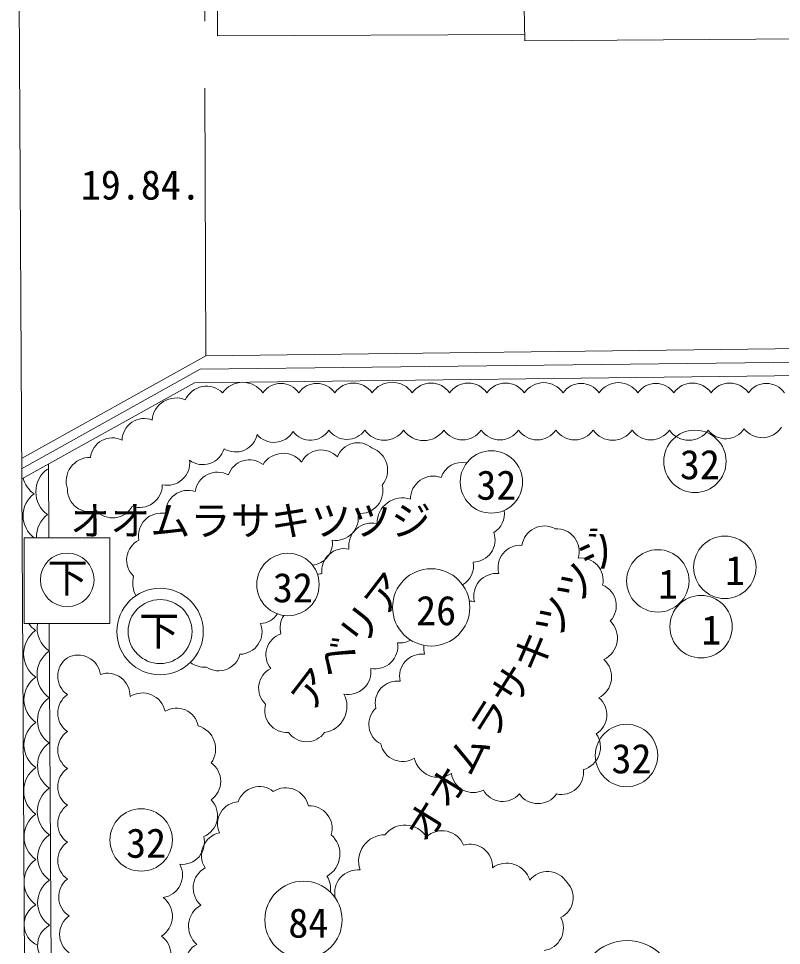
# Model space of a CAD drawing. Units: millimetres, scale not verified. Extents: x 0 to 420500, y 0 to 297000.
# Drawn here: x 49280 to 57837, y 131364 to 141756 of the extents above; entities that cross this region are included whole.
import ezdxf
from ezdxf.enums import TextEntityAlignment as Align

# ---------------------------------------------------------------- set-up
doc = ezdxf.new("R2010")
doc.units = ezdxf.units.MM
doc.header["$LTSCALE"] = 500
doc.linetypes.add('DASHED', pattern=[7.5, 6, -1.5])
for name, color, linetype, lineweight in [('0-1公園内現況', 7, 'Continuous', 13), ('0-2施設', 1, 'Continuous', 13), ('0-4樹木', 3, 'Continuous', 13), ('0-5樹木番号(名称)', 3, 'Continuous', 13)]:
    doc.layers.add(name, color=color, linetype=linetype, lineweight=lineweight)
doc.styles.add('ＭＳ ゴシック', font='')
doc.styles.get('ＭＳ ゴシック').set_extended_font_data('MS Gothic')

msp = doc.modelspace()

# ---------------------------------------------------------------- linework, layer by layer
at = {"layer": '0-1公園内現況'}
for p, q in [((49838.8, 40455.5), (49280.2, 143125.5)), ((51511.1, 141860.9), (51511.2, 141563.6)), ((54949.8, 141883.5), (54956.9, 141506.8)), ((51511.2, 141563.6), (54955.5, 141576.8)), ((54956.9, 141506.8), (66999.9, 141596.4)), ((51382.5, 137975.3), (77037.7, 138281.9)), ((49314.5, 136823.6), (51382.5, 137975.3)), ((51252, 137673.7), (77341.6, 137985.5)), ((49315.7, 136595.3), (51252, 137673.7)), ((49619.3, 135934.2), (49614.8, 136761.9)), ((49821, 98871.6), (49624.5, 134973))]:
    msp.add_line(p, q, dxfattribs=at)
at = {"layer": '0-1公園内現況', "linetype": 'DASHED'}
msp.add_line((51382.5, 137975.3), (51367.4, 142110.5), dxfattribs=at)
at = {"layer": '0-1公園内現況'}
msp.add_lwpolyline([(50303.7, 135934.2), (49342.4, 135934.2), (49342.4, 134973), (50303.7, 134973)], close=True, dxfattribs=at)
for centre, radius in [((49826.4, 135462.9), 300.4), ((50867.8, 134883.5), 484.8), ((50867.8, 134883.5), 358.5)]:
    msp.add_circle(centre, radius, dxfattribs=at)
for centre, radius, start, end in [((49783.7, 136450.1), 309.8, 125.05707, 235.05707), ((49632, 136681.4), 309.8, 194.39804, 235.05707), ((49636, 136181.8), 305.4, 126.46069, 234.17944), ((49787.8, 135950.6), 305.4, 126.46069, 183.07096), ((49655.2, 134634.4), 318.6, 125.05707, 235.05707), ((49654.7, 135156.4), 318.6, 215.14483, 235.05707), ((49806.4, 134925.1), 318.6, 171.36631, 235.05707), ((49806.9, 134403.1), 318.6, 125.05707, 235.05707), ((49650.6, 134119.5), 309.8, 125.05707, 235.05707), ((49802.4, 133888.3), 309.8, 125.05707, 235.05707), ((49651.1, 133612), 309.8, 125.05707, 235.05707), ((49802.9, 133380.7), 309.8, 125.05707, 235.05707), ((49656.7, 133097.2), 318.6, 125.05707, 235.05707), ((49808.5, 132865.9), 318.6, 125.05707, 235.05707), ((49652.2, 132582.4), 309.8, 125.05707, 235.05707), ((49803.9, 132351.1), 309.8, 125.05707, 235.05707), ((49652.7, 132074.8), 309.8, 125.05707, 235.05707), ((49804.4, 131843.6), 309.8, 125.05707, 235.05707), ((49594, 131598.6), 252.1, 118.11868, 246.54092), ((49745.8, 131367.3), 252.1, 118.11868, 246.54092)]:
    msp.add_arc(centre, radius, start, end, dxfattribs=at)
at = {"layer": '0-2施設'}
for p, q in [((51317.2, 137824.5), (77189.6, 138133.7)), ((49315.1, 136709.5), (51317.2, 137824.5))]:
    msp.add_line(p, q, dxfattribs=at)
at = {"layer": '0-4樹木'}
for centre, radius in [((56866.2, 136791), 349.8), ((54584.1, 136561), 349.8), ((57201.9, 135603.5), 349.8), ((52301.9, 135410.9), 349.8), ((56450.3, 135451.4), 349.8), ((53908.3, 135154.6), 433.2), ((56935.5, 134937.8), 349.8), ((56099.1, 133493.9), 349.8), ((50655.4, 132547), 349.8), ((52475.7, 131651.1), 433.2), ((56105.9, 130873.7), 544.9)]:
    msp.add_circle(centre, radius, dxfattribs=at)
for centre, radius, start, end in [((51388.4, 137373.8), 260.4, 45.88064, 155.88064), ((51795.2, 137402.7), 275.4, 35, 145), ((52222.2, 137419.7), 245.9, 35, 145), ((52625, 137419.7), 245.9, 35, 145), ((53035.8, 137414), 255.7, 35, 145), ((53470.8, 137402.7), 275.4, 35, 145), ((53905.8, 137414), 255.7, 35, 145), ((54324.7, 137414), 255.7, 35, 145), ((54743.6, 137414), 255.7, 35, 145), ((55170.6, 137408.4), 265.5, 35, 145), ((55589.4, 137419.7), 245.8, 35, 145), ((56008.3, 137408.4), 265.5, 35, 145), ((56427.2, 137419.7), 245.9, 35, 145), ((56838.1, 137414), 255.7, 35, 145), ((57257, 137414), 255.7, 35, 145), ((57667.8, 137419.7), 245.9, 35, 145), ((51044.4, 137237.7), 264.8, 66.31759, 176.31759), ((50690, 137023.5), 248.2, 68.67835, 178.67835), ((51714.7, 137142.9), 246.6, 238.48937, 348.48937), ((52146.5, 137250.8), 246.6, 219.57173, 329.57173), ((52554.9, 137274.9), 246.1, 217.28972, 327.28972), ((52963.3, 137283), 245.8, 215, 325), ((53382.2, 137294.3), 265.5, 215, 325), ((53825.3, 137299.9), 275.4, 215, 325), ((54260.3, 137288.6), 255.7, 215, 325), ((54679.2, 137288.6), 255.7, 215, 325), ((55098.1, 137288.6), 255.7, 215, 325), ((55516.9, 137288.6), 255.7, 215, 325), ((55943.9, 137294.3), 265.5, 215, 325), ((56370.8, 137288.6), 255.7, 215, 325), ((56797.8, 137294.3), 265.5, 215, 325), ((57211.1, 137291), 246.1, 217.2893, 327.2893), ((57621.9, 137312.8), 255.9, 217.20175, 327.20175), ((50332.3, 136808.5), 246.4, 63.59966, 173.59966), ((53085.3, 136755.5), 244.7, 49.52824, 159.52824), ((51347.3, 137003.6), 248.8, 233.42762, 343.42762), ((52248.1, 136618.3), 263.8, 38.81224, 148.81224), ((52674.9, 136671.5), 248.1, 43.12662, 153.12662), ((53155.8, 136693.1), 263.8, 320.42911, 70.42911), ((50082.6, 136568.6), 267.4, 88.96065, 198.96065), ((50950.2, 136774.1), 250.7, 256.80737, 6.80737), ((51868.6, 136561.6), 247.1, 51.49756, 161.49756), ((54254.5, 136532.8), 247.1, 77.77256, 161.49715), ((51512.9, 136415.8), 255, 61.55483, 171.55483), ((53933.3, 136368.3), 258, 70.29917, 180.29917), ((50075.3, 136473.7), 245.8, 178.14226, 288.14226), ((50639.2, 136527.7), 253.8, 250.52579, 0.52579), ((51180.9, 136215.3), 250.9, 71.45697, 181.45697), ((53111.9, 136462.6), 255, 264.17193, 14.17193), ((53584, 136099.7), 282.5, 71.14603, 181.14603), ((50336.3, 136405.3), 247.6, 221.83972, 331.83972), ((50884.8, 135952.4), 260.5, 79.98754, 189.98754), ((52836.7, 136158.8), 254.4, 261.38467, 11.38467), ((54483.1, 136204.7), 246.2, 300.91279, 8.62246), ((53244.1, 135839.7), 260.8, 77.26099, 187.26099), ((55178, 135812.4), 255, 61.55483, 171.55483), ((54378.9, 135908.8), 245.7, 270.16335, 20.16335), ((55313.1, 135780.8), 256.2, 343.05945, 93.05945), ((50740.3, 135686), 248, 116.86611, 226.86611), ((52552.1, 135876.5), 248.4, 275.3399, 7.125), ((54907.1, 135601.2), 249.3, 85.69811, 195.69811), ((52930.1, 135564.5), 248.4, 77.125, 187.125), ((54135.3, 135620), 248.1, 300.44637, 9.98723), ((55589.1, 135459.7), 248.4, 347.15013, 97.15013), ((52708.7, 135283.7), 251.3, 95.74004, 107.51414), ((54641.2, 135280.1), 255, 84.1724, 194.1724), ((50859.6, 135428.9), 298.7, 165.24921, 208.63104), ((55733.6, 135173.1), 251.1, 317.09998, 67.09998), ((54338.6, 134975.5), 248.4, 77.12457, 90.62348), ((51980.7, 135221.3), 248.2, 272.98336, 325.58988), ((52463.6, 134926), 249.3, 146.34534, 195.69811), ((55730.7, 134811.8), 266.7, 295.53401, 45.53401), ((51758, 134881.5), 253, 271.29792, 21.29792), ((52301.9, 134624.3), 246.9, 108.4888, 218.4888), ((53280.1, 134719.9), 254.4, 258.5897, 8.5897), ((53557.5, 135011.6), 255, 264.1724, 298.39587), ((54073.4, 134696.1), 249.3, 172.35404, 195.69811), ((49972.4, 134382.7), 252.3, 125, 235), ((49948.7, 134366), 254, 8.44523, 118.44523), ((51526.5, 134687.6), 244.4, 236.02913, 346.02913), ((53802.5, 134382.2), 248.4, 82.84987, 192.84987), ((51364.1, 134738.6), 255, 232.06482, 275.82807), ((55666, 134375.8), 265.4, 297.4018, 47.4018), ((50278.6, 134163.5), 252.4, 358.14237, 108.14237), ((52220.7, 134249.3), 248, 116.86611, 226.86611), ((52978.2, 134432.6), 254.4, 258.59043, 8.59043), ((53529.4, 134080.5), 248.4, 82.84987, 192.84987), ((49972.4, 133969.2), 252.3, 125, 235), ((50669.4, 133935), 260.2, 12.17568, 122.17568), ((52669.2, 134043.2), 294.2, 278.42445, 28.42445), ((52291.2, 134000.9), 249.3, 164.30189, 274.30189), ((55633, 133949.1), 246.2, 300.91279, 50.91279), ((51052, 133776.9), 248.6, 11.04696, 121.04696), ((53456.8, 133844.2), 248, 133.13325, 243.13325), ((49972.4, 133555.8), 252.3, 125, 235), ((51223.7, 133567.1), 267.4, 324.29777, 74.29777), ((52511.1, 133893.2), 245.7, 215, 325), ((55546.7, 133587.1), 260.7, 285.33791, 35.33791), ((53586.9, 133674.8), 247.7, 192.0772, 302.0772), ((53987.2, 133524.7), 275.3, 192.52966, 302.52966), ((49972.4, 133142.4), 252.3, 125, 235), ((51296.1, 133204.4), 252.3, 305, 55), ((55369.2, 133304.8), 248.4, 257.12488, 7.12488), ((54380.3, 133324.9), 247.2, 187.53608, 297.53608), ((51980.7, 132894.8), 250.7, 51.38274, 161.38274), ((52277.4, 132871.6), 260.1, 12.62871, 122.62871), ((54710.9, 133225.1), 247.1, 208.88702, 318.88702), ((55105.4, 133208.6), 254.4, 215, 325), ((49972.4, 132728.9), 252.3, 125, 235), ((51254.7, 132819.9), 257.4, 293.6853, 43.6853), ((51760.4, 132728), 247.4, 94.02532, 204.02532), ((52545.2, 132677), 251.9, 343.16943, 93.16943), ((53614, 132431.3), 283.4, 32.13884, 142.13884), ((51591.2, 132373.5), 260, 102.61064, 212.61064), ((54030.2, 132389.6), 260.9, 22.47685, 132.47685), ((49972.4, 132315.5), 252.3, 125, 235), ((51115.1, 132523.3), 250.5, 264.07294, 14.07294), ((52600.8, 132388.6), 284.3, 299.28675, 49.28675), ((53389.2, 132310.8), 294.4, 89.77033, 199.77033), ((54344.3, 132248.2), 251.9, 356.85508, 106.85508), ((50865.9, 132153.3), 253.9, 278.42438, 28.42438), ((51495, 132008.6), 256.1, 118.65689, 228.65689), ((53086.6, 131951.6), 260.8, 84.38573, 191.73751), ((54755.8, 132018.8), 268.5, 16.57288, 126.57288), ((55213.6, 131937.7), 255.1, 31.82155, 141.82155), ((49982.8, 131909.3), 252.7, 127.86364, 237.86364), ((52520.8, 132000.5), 260, 351.36281, 32.61079), ((55257.7, 131899.6), 244.2, 294.98779, 44.98779), ((50740.8, 131692.3), 265.3, 302.27251, 52.27251), ((51456.8, 131579.9), 270.2, 118.98823, 228.98823), ((49993.1, 131488.6), 252.3, 125, 235), ((55138.3, 131557.9), 253, 278.42487, 28.42487), ((50737.7, 131261.3), 252.3, 305, 55), ((51402.3, 131151.2), 256.1, 118.65685, 228.65685)]:
    msp.add_arc(centre, radius, start, end, dxfattribs=at)

# ---------------------------------------------------------------- texts
at = {"layer": '0-1公園内現況', "style": 'ＭＳ ゴシック'}
for s, p in [('19.84.', (50651.8, 139891.5)), ('下', (49830.6, 135485.7)), ('下', (50856.8, 134891.2))]:
    msp.add_text(s, height=329.9, dxfattribs=at).set_placement(p, align=Align.MIDDLE_CENTER)
at = {"layer": '0-5樹木番号(名称)', "style": 'ＭＳ ゴシック'}
for s, p in [('32', (56921.7, 136756)), ('32', (54639.5, 136526)), ('オオムラサキツツジ', (51883.1, 136126.4)), ('1', (57316.5, 135568.5)), ('32', (52357.4, 135375.9)), ('1', (56564.9, 135416.4)), ('26', (53963.8, 135119.6)), ('1', (57050.1, 134902.8)), ('32', (56154.6, 133458.9)), ('32', (50710.9, 132512)), ('84', (52530.3, 131616.1))]:
    msp.add_text(s, height=329.9, dxfattribs=at).set_placement(p, align=Align.MIDDLE_CENTER)
for s, rotation, p in [('オオムラサキツツジ', 57.654, (54809, 134282.3)), ('アベリア', 52.481, (52975.1, 134772.5))]:
    msp.add_text(s, height=329.9, rotation=rotation, dxfattribs=at).set_placement(p, align=Align.MIDDLE_CENTER)

doc.saveas('drawing.dxf')
